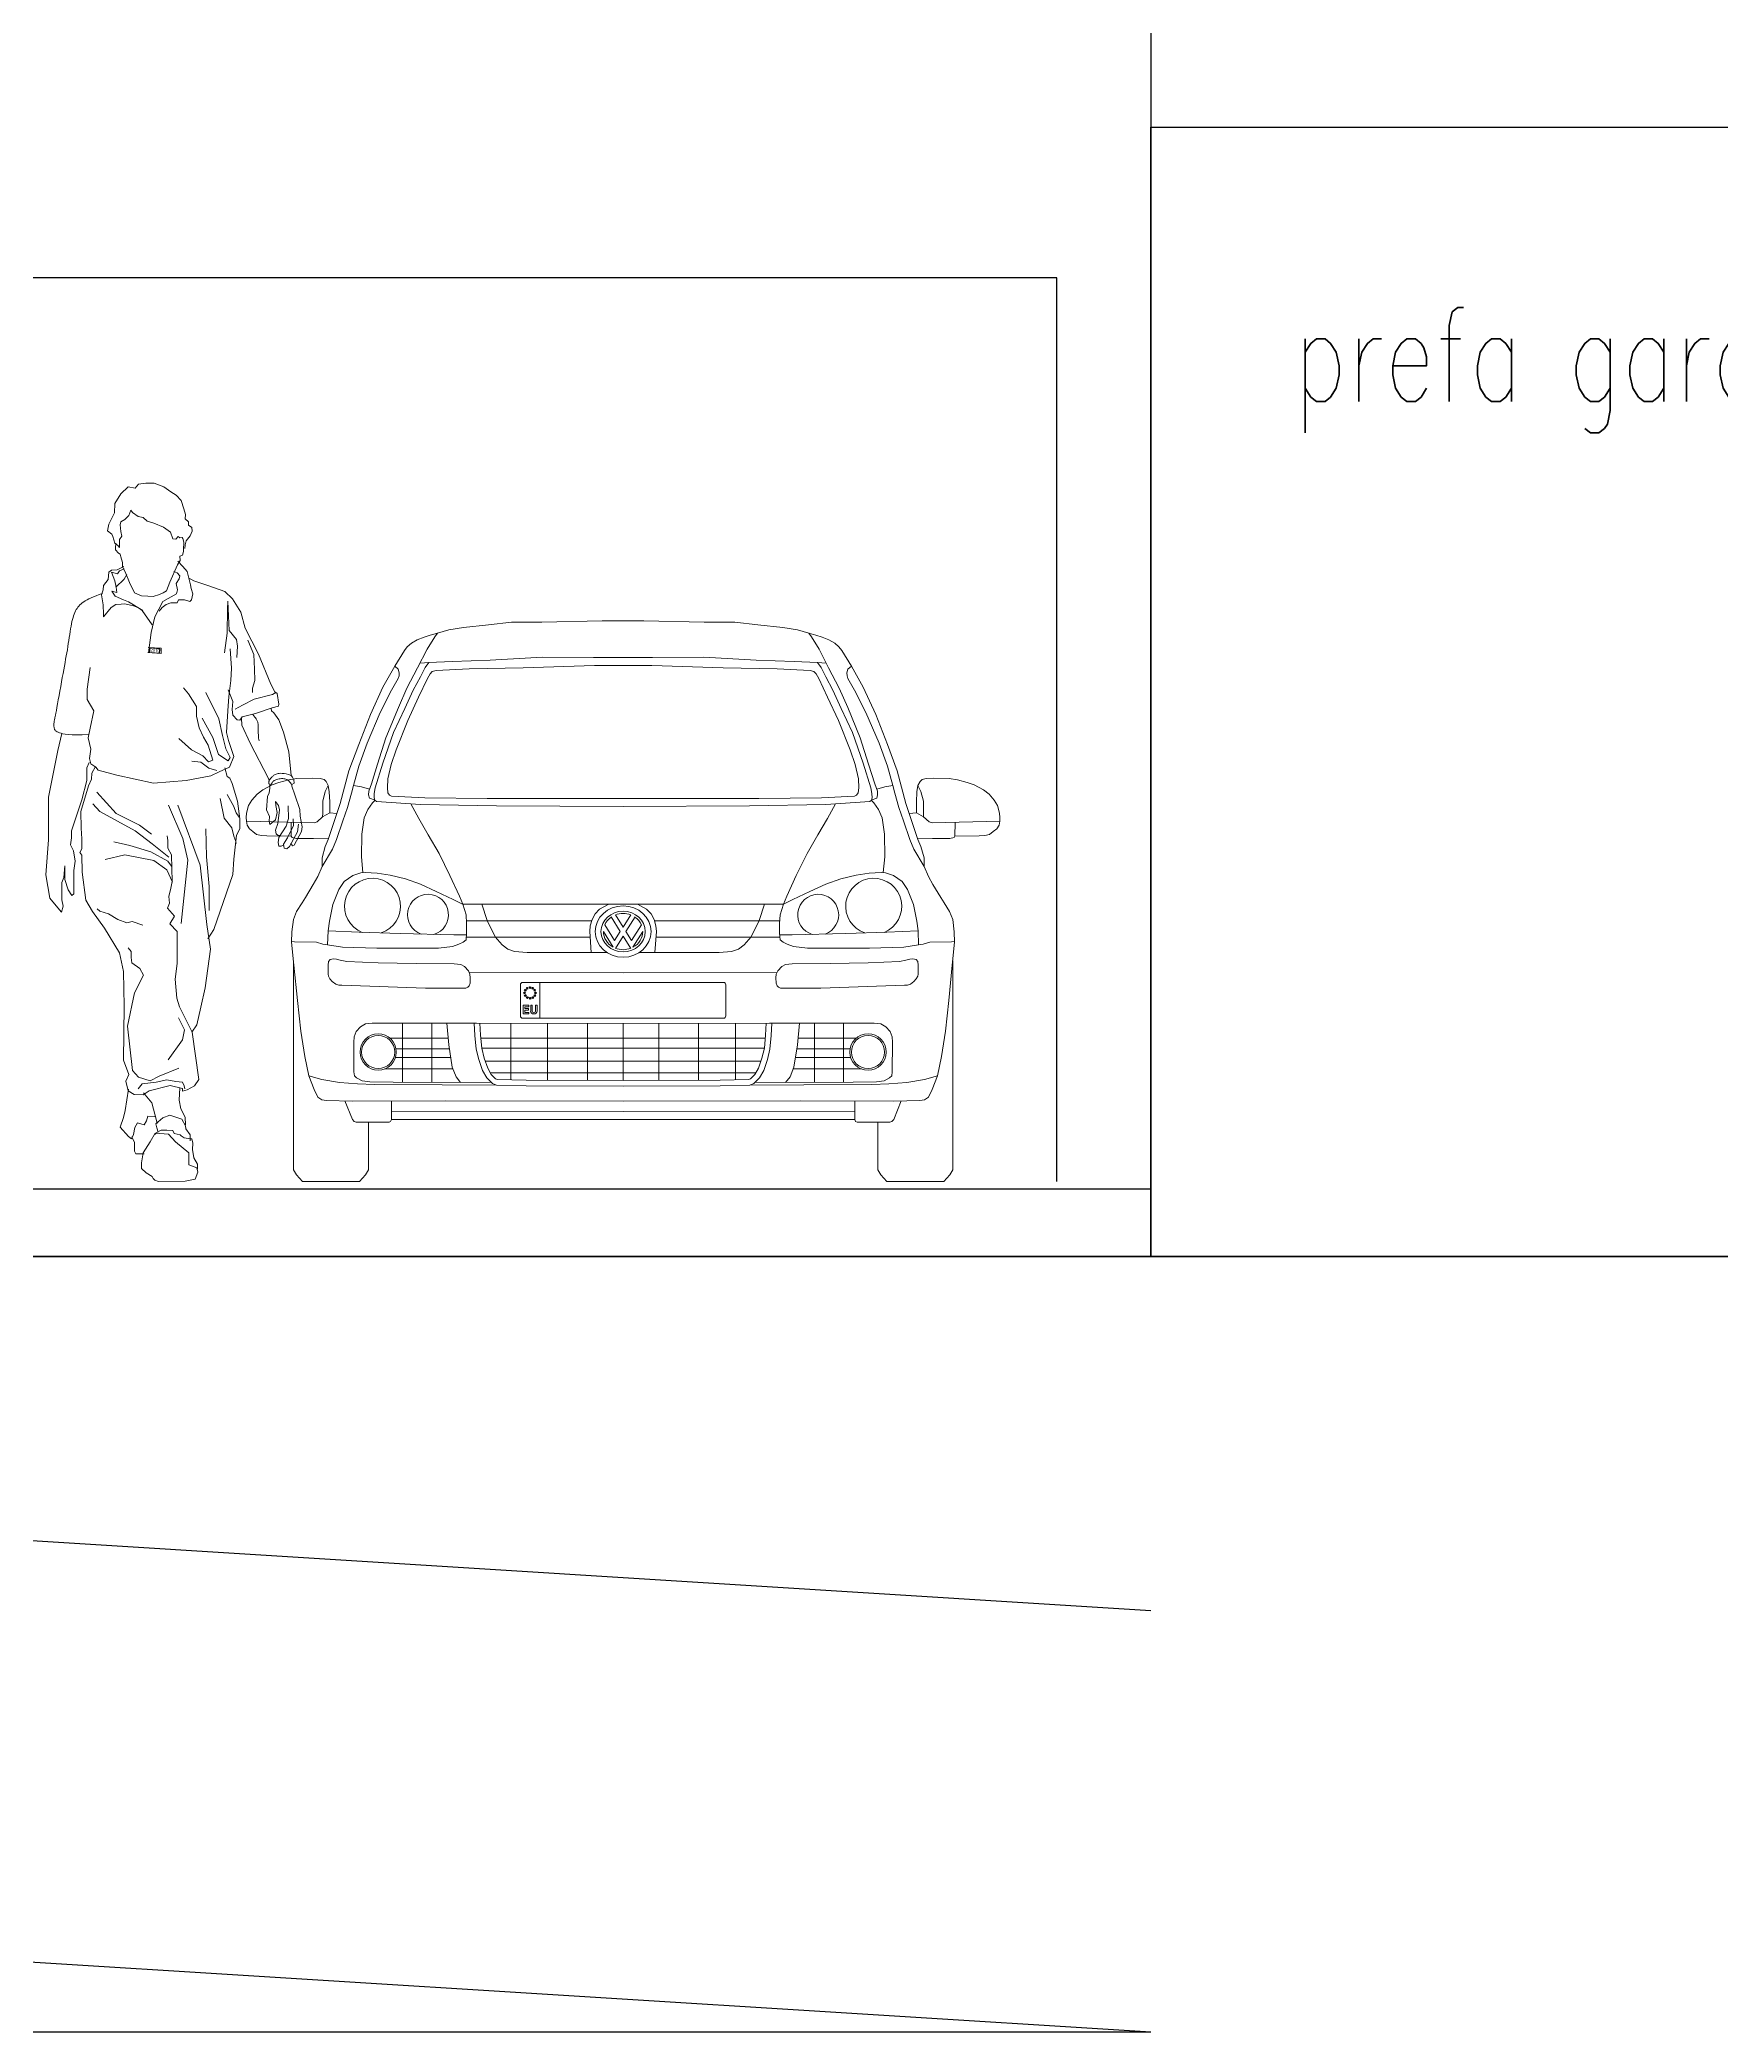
# Model space of a CAD drawing. Header units: millimetres. Extents: x 462666 to 1244237, y 2328025 to 3795663.
# Drawn here: x 890500 to 894965, y 2943224 to 2948516 of the extents above; entities that cross this region are included whole.
import ezdxf
from ezdxf.lldxf.tags import DXFTag

# ---------------------------------------------------------------- set-up
doc = ezdxf.new("R2010")
doc.units = ezdxf.units.MM
for name, color, linetype in [('MUR-POH', 64, 'Continuous'), ('MUR_POH', 64, 'Continuous'), ('PLO_LIN', 6, 'Continuous'), ('POP_TXT', 7, 'Continuous')]:
    doc.layers.add(name, color=color, linetype=linetype)
doc.layers.add('Srafy', color=8, linetype='Continuous', lineweight=5)
doc.styles.add('KOTY', font='ROMANS', dxfattribs={"width": 0.7})
doc.styles.add('Sylaen', font='sylfaen.ttf')
tags = doc.linetypes.add('DASHED', pattern=[0.75, 0.5, -0.25]).pattern_tags.tags
tags[6:7] = [DXFTag(74, 4), DXFTag(75, 0), DXFTag(340, '0'), DXFTag(46, 1.0), DXFTag(50, 0.0), DXFTag(44, 0.0), DXFTag(45, 0.0)]
tags[4:5] = [DXFTag(74, 4), DXFTag(75, 0), DXFTag(340, '0'), DXFTag(46, 1.0), DXFTag(50, 0.0), DXFTag(44, 0.0), DXFTag(45, 0.0)]

# ---------------------------------------------------------------- blocks, each defined once
blk = doc.blocks.new('Stamp2010')
at = {"color": 8}
blk.add_lwpolyline([(-16.5, 7.5), (16.5, 7.5), (16.5, -7.5), (-16.5, -7.5)], close=True, dxfattribs=at)
at = {"color": 8, "style": 'Sylaen'}
for s, height, p in [('2010', 10, (-14.4, -3.8)), ('http://zitree.blogspot.com', 1.8, (-13.7, -6.4))]:
    blk.add_text(s, height=height, dxfattribs=at).set_placement(p)
blk = doc.blocks.new('man_front')
at = {"layer": 'Srafy'}
for points in [[(892376.4, 2988176.3), (892375.5, 2988164.5), (892375.5, 2988158.6), (892383.7, 2988150.4), (892387.8, 2988147.2), (892390.1, 2988140.8), (892393.7, 2988125.7), (892394.2, 2988113.4), (892401.5, 2988100.2), (892412.4, 2988072.5), (892426.3, 2988044.8), (892444.8, 2988036.6), (892461.2, 2988035.5), (892475.1, 2988035), (892492.6, 2988040.2), (892502.4, 2988044.8), (892510.6, 2988050.4), (892519.8, 2988073.5), (892540.4, 2988119.2), (892547.1, 2988130.5), (892546.1, 2988141.8), (892553.3, 2988144.4), (892555.8, 2988154.6), (892555.8, 2988159.8), (892557.1, 2988179.3), (892554.7, 2988189.1), (892553, 2988191.4), (892546.1, 2988190.8), (892542, 2988194.3), (892535.6, 2988187.3), (892528.1, 2988188.5), (892521.3, 2988205.8), (892503.1, 2988219), (892477.4, 2988229.7), (892459.2, 2988234.7), (892449.3, 2988244.6), (892435.3, 2988247.9), (892420.4, 2988257.8), (892416.2, 2988264.4), (892411.3, 2988250.3), (892400.5, 2988239.6), (892389.8, 2988233), (892388.1, 2988225.6), (892389.8, 2988207.4), (892392.3, 2988195), (892386.5, 2988186), (892385.7, 2988174.4), (892385.7, 2988165.3), (892381.5, 2988170.3), (892374.1, 2988176.9), (892368.3, 2988194.2), (892365.8, 2988200.8), (892354.2, 2988209.1), (892357.5, 2988227.2), (892367.4, 2988246.3), (892372.6, 2988257.3), (892374.1, 2988282.4), (892389.6, 2988307.5), (892409.5, 2988325.9), (892427.3, 2988323), (892436.9, 2988333.3), (892456.1, 2988336.2), (892478.2, 2988336.2), (892504.1, 2988326.6), (892522.5, 2988313.4), (892536.5, 2988303.8), (892549.8, 2988289.8), (892557.2, 2988267.7), (892561.7, 2988252.9), (892560.9, 2988241.1), (892569, 2988233), (892569, 2988224.2), (892578.6, 2988218.3), (892579.4, 2988208.7), (892574.2, 2988196.2), (892563.1, 2988182.9), (892560.2, 2988171.8), (892559.4, 2988162.2)], [(892397.2, 2988115), (892380.3, 2988105.9), (892364.8, 2988105.2), (892357.8, 2988099.6), (892355.7, 2988080.6), (892343.7, 2988064.4), (892342.3, 2988052.4), (892338.1, 2988039.1), (892343, 2988013), (892343.7, 2987987.7), (892343.7, 2987980.7), (892364.1, 2988006), (892376.8, 2988013.7), (892390.9, 2988014.5), (892400.1, 2988015.9), (892423.3, 2988010.2), (892436.7, 2988004.6), (892446.6, 2987997.6), (892472.6, 2987959.6)], [(892447.8, 2987998.1), (892409.8, 2988020.6), (892396.4, 2988026.5), (892374.4, 2988035.5), (892365.9, 2988049.5), (892378.9, 2988046), (892377.4, 2988059.9), (892373.9, 2988076.9), (892364.9, 2988099.8), (892380.4, 2988094.8), (892386.4, 2988102.8), (892398.9, 2988108.8)], [(892376, 2988059.9), (892398.3, 2988080.8), (892405.4, 2988093.7)], [(892462.8, 2987885.1), (892469.9, 2987939.5), (892479.8, 2987980.6), (892501.2, 2988021.6), (892537.8, 2988042.1), (892540.5, 2988052.8), (892536.9, 2988069.8), (892545, 2988082.2), (892546.8, 2988090.3), (892539.6, 2988098.3), (892530.7, 2988101)], [(892541.1, 2988128.8), (892554.6, 2988114.7), (892565.9, 2988101.2), (892574.4, 2988065.9), (892576.6, 2988056), (892580.8, 2988042.5), (892577.3, 2988026.3), (892573, 2988022), (892558.9, 2988026.3), (892542.6, 2988026.3), (892539.7, 2988017.8), (892522.7, 2988017.8), (892510, 2988013.5), (892499.3, 2988005.8), (892491.5, 2987995.8)], [(892305.3, 2987669), (892287.4, 2987667.9), (892272.5, 2987667.4), (892260.2, 2987667.6), (892250.3, 2987668.2), (892242.2, 2987669.2), (892235.9, 2987670.4), (892230.8, 2987671.8), (892226.7, 2987673.2), (892223.3, 2987674.5), (892220.5, 2987675.8), (892218.2, 2987677.1), (892216.3, 2987678.4), (892214.9, 2987679.9), (892213.9, 2987681.5), (892213.1, 2987683.2), (892212.5, 2987685.3), (892212.2, 2987687.6), (892212, 2987690.1), (892211.9, 2987692.7), (892211.9, 2987695.4), (892212.1, 2987698), (892212.3, 2987700.6), (892212.6, 2987703), (892212.9, 2987705.1), (892213.2, 2987706.9), (892213.6, 2987708.7), (892214, 2987710.6), (892214.6, 2987713), (892215.3, 2987716), (892216.1, 2987720), (892217.2, 2987725.2), (892218.5, 2987731.8), (892220, 2987740.1), (892221.7, 2987749.7), (892223.6, 2987760.4), (892225.6, 2987771.9), (892227.7, 2987783.8), (892229.9, 2987796), (892232, 2987808), (892234.1, 2987819.5), (892236.1, 2987830.4), (892238, 2987840.6), (892239.8, 2987850.3), (892241.5, 2987859.5), (892243.1, 2987868.4), (892244.7, 2987877), (892246.2, 2987885.4), (892247.6, 2987893.7), (892248.9, 2987902), (892250.2, 2987910.3), (892251.4, 2987918.4), (892252.6, 2987926.5), (892253.8, 2987934.3), (892255, 2987941.8), (892256.2, 2987949), (892257.4, 2987955.9), (892258.6, 2987962.3), (892259.9, 2987968.3), (892261.3, 2987973.9), (892262.7, 2987979.1), (892264.2, 2987983.9), (892265.8, 2987988.5), (892267.5, 2987992.6), (892269.3, 2987996.5), (892271.2, 2988000.1), (892273.3, 2988003.5), (892275.6, 2988006.7), (892278.2, 2988009.6), (892280.9, 2988012.5), (892284, 2988015.2), (892287.4, 2988017.9), (892291.1, 2988020.6), (892295.2, 2988023.2), (892299.8, 2988025.9), (892304.9, 2988028.7), (892310.6, 2988031.4), (892316.9, 2988034.3), (892324, 2988037.1), (892331.9, 2988040.1), (892340.6, 2988043.1)], [(892675, 2987786.9), (892687.2, 2987755.9), (892685.6, 2987734.7), (892687.2, 2987720), (892698.7, 2987707.8), (892706, 2987706.2), (892711.7, 2987715.2), (892747.6, 2987724.3), (892791.3, 2987739.2), (892808.7, 2987743.3), (892809.2, 2987749.4), (892805.1, 2987777.1), (892799, 2987782.2), (892788.2, 2987801.7), (892755.2, 2987881.6), (892720, 2987951.1), (892708.7, 2987993.3), (892686.4, 2988028.6), (892665.5, 2988048.2), (892623.5, 2988063.2), (892583.6, 2988076.3), (892569.2, 2988084.2)], [(892664.7, 2987885.3), (892672.3, 2987937.9), (892673.2, 2988001.7), (892674.1, 2988022.4), (892677, 2987944.4), (892696.7, 2987920.9), (892699.5, 2987903.1), (892697.7, 2987873.1)], [(892308.3, 2987846.5), (892300.1, 2987789), (892300.1, 2987761.1), (892318.2, 2987731.5), (892308.3, 2987685.5), (892303.3, 2987659.2), (892309.9, 2987629.7), (892306.6, 2987605), (892309.9, 2987590.3), (892323.1, 2987582), (892329.7, 2987573.8), (892379, 2987560.7), (892476.1, 2987539.3), (892563.3, 2987545.9), (892629.1, 2987559), (892650.5, 2987568.9), (892678.5, 2987582), (892690, 2987610), (892675.2, 2987652.7), (892670.3, 2987674), (892673.6, 2987731.5), (892676.9, 2987769.3), (892681.8, 2987812), (892683.5, 2987844.9), (892680.2, 2987895.8)], [(892461.3, 2987886.4), (892496.8, 2987883.9), (892496.8, 2987897.4), (892461.9, 2987899.2)], [(892727.1, 2987919.4), (892742.7, 2987880.9), (892744.9, 2987841.7), (892745.7, 2987812), (892739.7, 2987791.3), (892739, 2987780.2)], [(892544, 2987657.6), (892577.6, 2987627.4), (892607.8, 2987611.5), (892622.9, 2987595.5), (892633.8, 2987600.6), (892621.2, 2987640), (892609.5, 2987661), (892597.7, 2987686.1), (892590.2, 2987717.1), (892590.2, 2987743.1), (892569.2, 2987776.7), (892555.7, 2987792.6)], [(892615.4, 2987780), (892649.8, 2987710.4), (892659.9, 2987666), (892668.3, 2987630.8), (892680, 2987607.3), (892675, 2987598.9), (892649, 2987615.7), (892633.8, 2987660.1), (892606.1, 2987712.1)], [(892801.4, 2987780.3), (892792.9, 2987774.4), (892743.5, 2987761.9), (892713.2, 2987746.8), (892693.4, 2987735.6)], [(892739.4, 2987722.2), (892740.1, 2987721.4), (892743, 2987717.8), (892745.4, 2987714.8), (892747.4, 2987712.3), (892749, 2987710.2), (892750.2, 2987708.3), (892751.2, 2987706.5), (892752, 2987704.8), (892752.7, 2987702.9), (892753.2, 2987700.9), (892753.7, 2987698.8), (892754, 2987696.4), (892754.3, 2987693.8), (892754.5, 2987690.9), (892754.6, 2987687.7), (892754.7, 2987684.2), (892754.7, 2987680.3), (892754.8, 2987676.2), (892754.8, 2987671.9), (892755, 2987667.6), (892755.2, 2987663.3), (892755.6, 2987659.1), (892756.2, 2987655.2), (892756.9, 2987651.7)], [(892841.1, 2987380.2), (892845.5, 2987372.8), (892850.3, 2987374.1), (892869.2, 2987410.9), (892871.4, 2987423.2), (892865.7, 2987451.7), (892865.2, 2987469.2), (892851.5, 2987508.6), (892843.7, 2987531.4), (892843.5, 2987535.8), (892849.8, 2987539.3), (892849.1, 2987547.7), (892845.9, 2987554.7), (892842.4, 2987559.6), (892835.6, 2987622.6), (892821.3, 2987674.4), (892809.5, 2987707.5), (892796, 2987726.1), (892789.8, 2987731.1), (892789.2, 2987737.3), (892789.1, 2987738.4)], [(892233.3, 2987671.1), (892222.2, 2987625.7), (892197.8, 2987501.6), (892197.8, 2987388.9), (892190.7, 2987295.6), (892201, 2987233.8), (892213.6, 2987219), (892231.9, 2987196.1), (892236.5, 2987212.1), (892233, 2987229.3), (892233, 2987260.1), (892233, 2987275), (892238.7, 2987288.7), (892241, 2987319.6), (892241, 2987283), (892250.2, 2987255.6), (892259.4, 2987240.7), (892265.1, 2987245.3), (892265.1, 2987253.3), (892265.1, 2987281.8), (892265.1, 2987307), (892268.5, 2987332.2), (892263.9, 2987359.6), (892255.9, 2987375.6), (892258.2, 2987393.9), (892258.2, 2987412.2), (892286.3, 2987495), (892299.4, 2987546.5), (892299.4, 2987580.2), (892305.5, 2987594.5)], [(892709.8, 2987712.1), (892710.7, 2987693.1), (892732.9, 2987645.5), (892781.7, 2987551.3), (892783.2, 2987545)], [(892322.3, 2987583.6), (892312.3, 2987566.1), (892311.4, 2987550.2), (892303.9, 2987531.8), (892283.8, 2987464), (892284.6, 2987419.7), (892286.3, 2987391.2), (892286.3, 2987364.5), (892280.4, 2987355.3), (892286.3, 2987347.7), (892286.6, 2987302.6), (892297.1, 2987228.6), (892314.3, 2987198.7), (892346.3, 2987154.1), (892386.2, 2987088.7), (892397, 2987038.6), (892398.4, 2986946.6), (892397, 2986803.2), (892410.6, 2986765.3), (892402.5, 2986747.7), (892409.2, 2986722), (892425.5, 2986712.6), (892449.4, 2986711.1), (892465.2, 2986722), (892520.8, 2986736.5), (892553.5, 2986728), (892553.5, 2986720.8), (892565.6, 2986724.4), (892585, 2986735.3), (892597.1, 2986752.2), (892578.9, 2986877.9), (892545.9, 2986944.9), (892538.2, 2986967.9), (892533.6, 2987018.4), (892539.7, 2987059.8), (892539.3, 2987145.2), (892520.1, 2987165.7), (892532.5, 2987186.2), (892513.3, 2987206.8), (892518.8, 2987220.4), (892517.4, 2987238.2), (892522.9, 2987260.1), (892525.6, 2987277.9), (892524.1, 2987348.7), (892514.5, 2987366.6), (892514.5, 2987387.3), (892513.1, 2987399.6)], [(892644.8, 2987572.9), (892623.8, 2987578.8), (892601.9, 2987594.7), (892578.4, 2987597.2)], [(892620.9, 2987125.8), (892636.6, 2987150.8), (892686.9, 2987296.6), (892690, 2987337.4), (892696.8, 2987400.8), (892705.5, 2987418.2), (892705.5, 2987444.3), (892699.3, 2987491.5), (892685, 2987538.1), (892679.5, 2987552.2), (892672.5, 2987556.9), (892666.2, 2987579.6)], [(892842.4, 2987559.6), (892835.1, 2987561.9), (892828.7, 2987563.6), (892823.2, 2987564.6), (892818.3, 2987565.2), (892814.2, 2987565.3), (892810.6, 2987565.1), (892807.5, 2987564.6), (892804.7, 2987563.9), (892802.2, 2987563.1), (892800.1, 2987562.1), (892798.1, 2987561.1), (892796.3, 2987560), (892794.8, 2987558.9), (892793.3, 2987557.7), (892792, 2987556.6), (892790.8, 2987555.4), (892789.7, 2987554.2), (892788.6, 2987553.1), (892787.6, 2987552), (892786.7, 2987550.9), (892785.9, 2987549.8), (892785.1, 2987548.8), (892784.5, 2987547.7), (892784, 2987546.8), (892783.5, 2987545.8), (892783.2, 2987544.9), (892782.9, 2987543.9), (892782.7, 2987543), (892782.6, 2987542.1), (892782.6, 2987541.2), (892782.7, 2987540.2), (892782.9, 2987539.2), (892783.1, 2987538.1), (892783.4, 2987537.1), (892783.8, 2987536.1), (892784.1, 2987535.1), (892784.5, 2987534.3), (892785, 2987533.6), (892785.4, 2987533.1), (892785.7, 2987532.7), (892786.1, 2987532.7), (892786.5, 2987532.8), (892786.8, 2987533.2), (892787.2, 2987533.8), (892787.7, 2987534.5), (892788.2, 2987535.4), (892788.8, 2987536.5), (892789.5, 2987537.7), (892790.3, 2987539), (892791.3, 2987540.3), (892792.5, 2987541.7), (892793.8, 2987543.2), (892795.4, 2987544.6), (892797.2, 2987545.9), (892799.3, 2987547.2), (892801.6, 2987548.3), (892804.2, 2987549.2), (892807, 2987550), (892810, 2987550.6), (892813.1, 2987551), (892816.3, 2987551.2), (892819.5, 2987551.2), (892822.6, 2987550.9), (892825.5, 2987550.4), (892828.3, 2987549.6), (892830.9, 2987548.5), (892833.3, 2987547), (892835.7, 2987545.2), (892837.8, 2987543), (892839.9, 2987540.4), (892842, 2987537.3), (892843.9, 2987533.7)], [(892325.5, 2987515.2), (892377.2, 2987458.7), (892438.8, 2987428), (892470.8, 2987403.4)], [(892671.7, 2987509.3), (892690.2, 2987477.5), (892692, 2987472.2), (892695.6, 2987460.7), (892704.4, 2987449.3)], [(892785.1, 2987533.5), (892785.1, 2987525.8), (892783.9, 2987513.6), (892779.3, 2987503.6), (892776.8, 2987468.7), (892784.2, 2987450.6), (892783.2, 2987437.8), (892785.7, 2987429), (892800.9, 2987441.7), (892804.9, 2987460.9), (892801.4, 2987479.5), (892800.4, 2987490.3), (892808.8, 2987479.5), (892810.8, 2987468.3), (892806.3, 2987432.4), (892800.9, 2987414.3), (892801.9, 2987404.4), (892807.8, 2987400), (892812.2, 2987400)], [(892517.5, 2987342.3), (892472.7, 2987378.3), (892427.9, 2987412.2), (892334.1, 2987463.6), (892315.7, 2987484.5)], [(892516.4, 2987480.4), (892554.1, 2987391.9), (892567.4, 2987334.4), (892549.6, 2987166.2)], [(892540.8, 2987480.4), (892600.6, 2987321.1), (892618.4, 2987164), (892628.2, 2987098.4), (892613.9, 2986995.2), (892602.1, 2986944.1), (892591.7, 2986897.1), (892578.6, 2986877.9)], [(892653.1, 2987498.7), (892663.7, 2987446.6), (892684.9, 2987420.1), (892690.2, 2987398), (892694.7, 2987383.9), (892696.4, 2987378.6)], [(892834.4, 2987478.6), (892834.8, 2987445.7), (892828.9, 2987425.1), (892809.3, 2987395.1), (892807.8, 2987381.9), (892809.3, 2987372), (892815.7, 2987372), (892821.1, 2987374.5), (892822.1, 2987376.5)], [(892615.1, 2987418.1), (892617.4, 2987343.1), (892624.1, 2987264.7), (892624.1, 2987200.8)], [(892847.6, 2987444.2), (892848.1, 2987427), (892831.9, 2987393.6), (892822.1, 2987377.4), (892823.9, 2987366.6), (892831, 2987364.9), (892837.5, 2987370.6), (892858.6, 2987410), (892861.3, 2987430.6)], [(892524.1, 2987318.4), (892514.5, 2987332.2), (892469, 2987357), (892413.8, 2987373.5), (892371.1, 2987383.1)], [(892526.9, 2987275.8), (892511.7, 2987308.8), (892477.2, 2987333.6), (892400, 2987348.7), (892347.7, 2987336.3)], [(892447.9, 2987162.3), (892419.9, 2987171.3), (892405.5, 2987168.6), (892382, 2987176.7), (892356.7, 2987192.1), (892334.1, 2987199.3), (892326.9, 2987205.6)], [(892543.7, 2986782.1), (892491.9, 2986761.1), (892467.7, 2986748.2), (892437, 2986757.9), (892420.8, 2986775.6), (892407.8, 2986893.5), (892425.6, 2986982.3), (892449.9, 2987029.2), (892440.2, 2987046.9), (892419.2, 2987061.5), (892417.5, 2987076), (892417.5, 2987092.1), (892409.5, 2987101.8)], [(892543, 2986915.8), (892558.4, 2986884.4), (892553.5, 2986857), (892515.1, 2986804.3)], [(892410.1, 2986726.6), (892401.3, 2986670.1), (892396.4, 2986650.7), (892387.7, 2986625.4), (892410.1, 2986601), (892417.9, 2986594.2), (892423.7, 2986605.9), (892426.7, 2986624.4), (892433.5, 2986637.1), (892452, 2986631.2), (892457.8, 2986641.9), (892461.7, 2986654.6), (892480.3, 2986653.6)], [(892435.3, 2986727.2), (892446.7, 2986740.1), (892483.9, 2986745), (892511.4, 2986751.4), (892535.6, 2986746.6), (892553.4, 2986745), (892558.3, 2986735.3), (892559.9, 2986727.2)], [(892449.7, 2986716.8), (892472.2, 2986690), (892484.4, 2986643.3), (892486.1, 2986635.6)], [(892561.4, 2986631.2), (892560.5, 2986652), (892549.3, 2986674.4), (892544.9, 2986696.9), (892546.7, 2986729.8)], [(892593.4, 2986513.7), (892593.4, 2986527.5), (892583.9, 2986544), (892580.4, 2986566.4), (892581.3, 2986582.8), (892577.8, 2986594.1), (892574.4, 2986594.1), (892557.9, 2986596.7), (892550.1, 2986602.7), (892547.5, 2986605.3), (892531.1, 2986608.8), (892527.6, 2986616.5), (892512.1, 2986617.4), (892496.5, 2986617.4), (892483.5, 2986610.5), (892482.6, 2986607.9), (892481.8, 2986606.2)], [(892488.7, 2986612.2), (892485.2, 2986623.5), (892482.6, 2986634.7), (892500.8, 2986650.3), (892519.8, 2986657.2), (892551.9, 2986646.8), (892561.4, 2986628.6), (892562.3, 2986620.9), (892573.5, 2986605.3), (892573.5, 2986594.1), (892573.5, 2986588.9)], [(892418.9, 2986600.1), (892425.7, 2986584.5), (892425.7, 2986569.9), (892425.7, 2986562.1), (892429.6, 2986554.3), (892452, 2986554.3)]]:
    blk.add_lwpolyline(points, dxfattribs=at)
blk.add_lwpolyline([(892490, 2986481), (892560.7, 2986481.7), (892586.9, 2986487.1), (892594.6, 2986506.3), (892591.5, 2986517.8), (892570, 2986525.5), (892570, 2986540.8), (892570.7, 2986556.9), (892534.6, 2986586.9), (892516.2, 2986606.8), (892480.8, 2986609.1), (892467.7, 2986586.9), (892449.3, 2986556.9), (892444.7, 2986530.9), (892444.7, 2986515.5), (892457, 2986504), (892473.1, 2986494.8), (892475.4, 2986489.4), (892480, 2986484.8)], close=True, dxfattribs=at)
at = {"layer": 'Srafy', "xscale": 0.8000000000000205, "yscale": 0.8000000000000205, "zscale": 0.8000000000000205, "rotation": 354.9999999999995}
blk.add_blockref('Stamp2010', (892479.9, 2987891.4), dxfattribs=at)
blk = doc.blocks.new('VW Golf 5 f')
for p, q in [((776, 737.1), (349.8, 737.1)), ((693.9, 695.5), (688.8, 679.5)), ((701.6, 711.1), (693.9, 695.5)), ((713.7, 723.3), (701.6, 711.1)), ((737.8, 737.1), (713.7, 723.3)), ((744.2, 702.6), (768.5, 663.9)), ((755.5, 708.6), (776, 675.9)), ((776, 737.1), (1202.3, 737.1)), ((796.5, 708.6), (776, 675.9)), ((807.8, 702.6), (783.6, 663.9)), ((814.3, 737.1), (838.3, 723.3)), ((838.3, 723.3), (850.5, 711.1)), ((850.5, 711.1), (858.1, 695.5)), ((858.1, 695.5), (863.2, 679.5)), ((688.8, 679.5), (687.6, 664.1)), ((687.6, 664.1), (691.5, 608.4)), ((749.9, 622.3), (723.7, 663.9)), ((753.6, 640.3), (727.5, 681.9)), ((768.5, 663.9), (753.6, 640.3)), ((776, 651.9), (755.5, 619.3)), ((776, 651.9), (796.5, 619.3)), ((783.6, 663.9), (798.4, 640.3)), ((798.4, 640.3), (824.5, 681.9)), ((802.2, 622.3), (828.3, 663.9)), ((864.5, 664.1), (860.6, 608.4)), ((863.2, 679.5), (864.5, 664.1)), ((503.3, 522.7), (503.3, 439.8)), ((776, 528.7), (509.3, 528.7)), ((554.8, 528.7), (554.8, 433.8)), ((776, 528.7), (1042.7, 528.7)), ((776, 528.7), (1042.7, 528.7)), ((1048.7, 522.7), (1048.7, 439.8)), ((1048.7, 522.7), (1048.7, 439.8)), ((509.3, 433.8), (776, 433.8)), ((1042.7, 433.8), (776, 433.8)), ((1042.7, 433.8), (776, 433.8)), ((157, 380.3), (310.8, 380.3)), ((190.2, 420.5), (190.2, 264)), ((268, 420.5), (268, 263.7)), ((398.3, 380.4), (776, 380.4)), ((477.4, 420.3), (477.4, 270.1)), ((575.5, 420.1), (575.5, 269)), ((681.2, 419.8), (681.2, 268.4)), ((776, 419.5), (776, 267.9)), ((1153.8, 380.4), (776, 380.4)), ((870.8, 419.8), (870.8, 268.4)), ((976.6, 420.1), (976.6, 269)), ((1074.7, 420.3), (1074.7, 270.1)), ((1395, 380.3), (1241.2, 380.3)), ((1284, 420.5), (1284, 263.7)), ((1361.8, 420.5), (1361.8, 264)), ((171.3, 329), (318.4, 329)), ((173, 352.2), (314.6, 352.2)), ((400.8, 353.9), (776, 353.9)), ((410, 319.6), (776, 319.6)), ((1151.3, 353.9), (776, 353.9)), ((1142, 319.6), (776, 319.6)), ((1380.7, 329), (1233.6, 329)), ((1379.1, 352.2), (1237.4, 352.2)), ((142.9, 299), (324.5, 299)), ((423.3, 288.9), (776, 288.9)), ((1128.8, 288.9), (776, 288.9)), ((1409.1, 299), (1227.6, 299))]:
    blk.add_line(p, q)
for points in [[(776, 213.5), (303.6, 214.3), (56.7, 213.6), (-11.7, 215.6), (-24.4, 217.3), (-35.2, 224), (-44.8, 244.4), (-58.8, 280.4), (-69.4, 331.6), (-80.3, 399.2), (-89.1, 481.1), (-98.3, 574.3), (-104.4, 635.6), (-103.7, 662.9), (-99.6, 695.8), (-91.1, 717.6), (-76.5, 740.4), (-67.8, 754.1), (-46.9, 789.3), (-35.1, 810.2), (-23.7, 836.7), (-23.7, 859.3), (-15, 890.2), (-7, 908.2), (24.9, 1004.4), (47.9, 1090.7), (73.9, 1160.7), (104.8, 1240.5), (138.1, 1313.5), (169.7, 1368.7), (195.1, 1410.2), (202.8, 1420.5), (213.7, 1429.7), (229.4, 1439.1), (247.5, 1446.2), (263.9, 1451.2), (282.7, 1456.5), (313.2, 1465.4), (351.9, 1471.9), (418.4, 1479), (479.3, 1485.3), (560.4, 1485.5), (720.7, 1489.2), (776, 1489.2)], [(776, 213.5), (1248.5, 214.3), (1495.3, 213.6), (1563.7, 215.6), (1576.4, 217.3), (1587.3, 224), (1596.8, 244.4), (1610.8, 280.4), (1621.4, 331.6), (1632.3, 399.2), (1641.2, 481.1), (1650.3, 574.3), (1656.5, 635.6), (1655.7, 662.9), (1651.6, 695.8), (1643.1, 717.6), (1628.5, 740.4), (1619.8, 754.1), (1598.9, 789.3), (1587.1, 810.2), (1575.7, 836.7), (1575.7, 859.3), (1567, 890.2), (1559, 908.2), (1527.1, 1004.4), (1504.1, 1090.7), (1478.1, 1160.7), (1447.2, 1240.5), (1413.9, 1313.5), (1382.4, 1368.7), (1356.9, 1410.2), (1349.2, 1420.5), (1338.3, 1429.7), (1322.6, 1439.1), (1304.6, 1446.2), (1288.1, 1451.2), (1269.4, 1456.5), (1238.8, 1465.4), (1200.1, 1471.9), (1133.6, 1479), (1072.7, 1485.3), (991.6, 1485.5), (831.3, 1489.2), (776, 1489.2)], [(117.1, 1012.8), (102, 1018.4), (100.2, 1027.4), (100.4, 1037.1), (107.3, 1056.4), (124, 1108.2), (146.1, 1178.5), (179.2, 1259.4), (201.9, 1310.3), (230.3, 1364.7), (255.5, 1413.9), (275.7, 1446.5), (282.7, 1456.5)], [(1434.9, 1012.8), (1450, 1018.4), (1451.8, 1027.4), (1451.7, 1037.1), (1444.7, 1056.4), (1428, 1108.2), (1405.9, 1178.5), (1372.9, 1259.4), (1350.1, 1310.3), (1321.7, 1364.7), (1296.6, 1413.9), (1276.3, 1446.5), (1269.4, 1456.5)], [(776, 996.4), (440.1, 997.6), (237.7, 1001.3), (120.6, 1009.5), (116.5, 1013.3), (114.4, 1019.1), (115.1, 1030.6), (117.9, 1045.3), (138.2, 1111.6), (166.5, 1192.8), (196.4, 1256.8), (218.6, 1305.2), (237.9, 1340.9), (250.3, 1364.9), (259.7, 1378.4)], [(236.6, 1377.1), (259.7, 1378.4), (321.8, 1381), (422.7, 1385.2), (561.6, 1392.5), (697.8, 1392), (776, 1392)], [(1315.4, 1377.1), (1292.3, 1378.4), (1230.2, 1381), (1129.3, 1385.2), (990.4, 1392.5), (854.3, 1392), (776, 1392)], [(776, 996.4), (1111.9, 997.6), (1314.3, 1001.3), (1431.4, 1009.5), (1435.5, 1013.3), (1437.6, 1019.1), (1436.9, 1030.6), (1434.1, 1045.3), (1413.8, 1111.6), (1385.5, 1192.8), (1355.6, 1256.8), (1333.4, 1305.2), (1314.1, 1340.9), (1301.7, 1364.9), (1292.3, 1378.4)], [(-23.7, 836.7), (4.1, 882.9), (14.4, 908), (31.4, 957.8), (43.8, 993.1), (54.3, 1031.7), (59.8, 1051.9), (73.9, 1103.4), (96.2, 1164.6), (131, 1245.4), (161.2, 1305.4), (178.7, 1335.8), (181.3, 1342.8), (181.6, 1351.5), (178.7, 1361.1), (169.7, 1368.7)], [(776, 1017.5), (415.1, 1017.6), (249.1, 1019.4), (161.3, 1023.6), (155.9, 1026.4), (151.3, 1032.5), (149.8, 1045.5), (150.7, 1069.5), (159.8, 1107.8), (173, 1146.6), (204.2, 1224.1), (232.7, 1286.6), (256.1, 1336.4), (263.2, 1348.4), (269.2, 1354.4), (279.3, 1357.3), (366.9, 1361.6), (510.2, 1364.4), (699.8, 1370.3), (776, 1370.3)], [(776, 1017.5), (1136.9, 1017.6), (1302.9, 1019.4), (1390.7, 1023.6), (1396.1, 1026.4), (1400.7, 1032.5), (1402.2, 1045.5), (1401.3, 1069.5), (1392.2, 1107.8), (1379, 1146.6), (1347.8, 1224.1), (1319.3, 1286.6), (1296, 1336.4), (1288.8, 1348.4), (1282.9, 1354.4), (1272.7, 1357.3), (1185.2, 1361.6), (1041.8, 1364.4), (852.3, 1370.3), (776, 1370.3)], [(1575.7, 836.7), (1547.9, 882.9), (1537.6, 908), (1520.7, 957.8), (1508.2, 993.1), (1497.8, 1031.7), (1492.2, 1051.9), (1478.1, 1103.4), (1455.8, 1164.6), (1421, 1245.4), (1390.8, 1305.4), (1373.3, 1335.8), (1370.7, 1342.8), (1370.4, 1351.5), (1373.3, 1361.1), (1382.4, 1368.7)], [(-2.9, 979.4), (-2.9, 1008.7), (-4.4, 1034.7), (-7.2, 1051.6), (-12.6, 1062.2), (-18.1, 1067.9), (-29, 1070.9), (-48.4, 1071.1), (-90.2, 1070.8), (-111.8, 1067), (-138.1, 1059.6), (-156.4, 1053.8), (-181.2, 1040.7), (-196.1, 1029.1), (-209.8, 1013.2), (-218.6, 998.8), (-223.9, 978.6), (-224.9, 967.1), (-224.2, 956.7)], [(1555, 979.4), (1555, 1008.7), (1556.4, 1034.7), (1559.2, 1051.6), (1564.6, 1062.2), (1570.1, 1067.9), (1581.1, 1070.9), (1600.4, 1071.1), (1642.2, 1070.8), (1663.8, 1067), (1690.1, 1059.6), (1708.5, 1053.8), (1733.3, 1040.7), (1748.1, 1029.1), (1761.9, 1013.2), (1770.7, 998.8), (1775.9, 978.6), (1776.9, 967.1), (1776.2, 956.7)], [(-7.2, 1051.6), (-15, 1035.8), (-21.8, 1010.5), (-21.6, 978.7), (-22.3, 968.3)], [(102.3, 1042.4), (81, 1048.3), (59.8, 1051.9)], [(85, 820.8), (81.1, 862.7), (82.1, 922.4), (87.9, 965.7), (97.8, 988.2), (110.3, 1005.5), (117.1, 1012.8)], [(1467, 820.8), (1470.9, 862.7), (1470, 922.4), (1464.2, 965.7), (1454.2, 988.2), (1441.7, 1005.5), (1434.9, 1012.8)], [(1449.7, 1042.4), (1471.1, 1048.3), (1492.2, 1051.9)], [(1559.2, 1051.6), (1567, 1035.8), (1573.8, 1010.5), (1573.6, 978.7), (1574.3, 968.3)], [(16, 977.6), (-2.9, 979.4), (-22.3, 968.3), (-36.7, 955.2), (-44.6, 952.3), (-224.2, 956.7), (-222.8, 946.5), (-216.3, 936.7), (-207.2, 929.4), (-197.3, 922.1), (-184.8, 918.8), (-170, 918.1), (-105.3, 917.5), (-103.3, 913.8), (-91.5, 911.4), (-46.1, 910.8), (-6.2, 910.6)], [(-105.3, 917.5), (-105.6, 953.8)], [(211.8, 1003.1), (233.4, 964), (258.5, 920.5), (287.3, 871.2), (315.9, 812.4), (341.3, 757.7), (350, 736.4), (358.8, 708.4), (360.4, 685.4), (360.4, 659.7), (359, 641.5), (351.2, 635.4), (339.8, 630.2), (323.3, 624.2), (285.9, 620), (224.1, 619.7), (121.5, 619.5), (30.3, 622.4), (-8.8, 628.4)], [(1340.3, 1003.1), (1318.7, 964), (1293.6, 920.5), (1264.7, 871.2), (1236.1, 812.4), (1210.7, 757.7), (1202, 736.4), (1193.3, 708.4), (1191.7, 685.4), (1191.7, 659.7), (1193, 641.5), (1200.8, 635.4), (1212.2, 630.2), (1228.8, 624.2), (1266.1, 620), (1327.9, 619.7), (1430.5, 619.5), (1521.7, 622.4), (1560.9, 628.4)], [(1536, 977.6), (1555, 979.4), (1574.3, 968.3), (1588.8, 955.2), (1596.7, 952.3), (1776.2, 956.7), (1774.8, 946.5), (1768.4, 936.7), (1759.2, 929.4), (1749.3, 922.1), (1736.8, 918.8), (1722.1, 918.1), (1657.3, 917.5), (1655.3, 913.8), (1643.5, 911.4), (1598.1, 910.8), (1558.2, 910.6)], [(1657.3, 917.5), (1657.7, 953.8)], [(-8.8, 628.4), (-7.7, 665.6), (-3.9, 691.8), (4.7, 735.9), (21, 775.9), (34.9, 796.8), (58, 813), (79, 820.3), (90.9, 821.2), (122.4, 818.8), (157.3, 813.8), (197.7, 803.8), (237.9, 789.7), (279.9, 769.9), (325, 748.7), (349.8, 737.1)], [(1560.9, 628.4), (1559.7, 665.6), (1555.9, 691.8), (1547.3, 735.9), (1531, 775.9), (1517.1, 796.8), (1494, 813), (1473, 820.3), (1461.1, 821.2), (1429.6, 818.8), (1394.7, 813.8), (1354.3, 803.8), (1314.1, 789.7), (1272.1, 769.9), (1227, 748.7), (1202.3, 737.1)], [(692.8, 692), (420.4, 692), (359.9, 692.6)], [(400.7, 737.1), (415, 693.5), (436.1, 649.8), (454.8, 628.4), (469.8, 616.7), (487.9, 611), (521, 608.2), (733.4, 608.5)], [(1151.4, 737.1), (1137, 693.5), (1115.9, 649.8), (1097.2, 628.4), (1082.2, 616.7), (1064.1, 611), (1031, 608.2), (818.6, 608.5)], [(859.2, 692), (1131.6, 692), (1192.2, 692.6)], [(-8.8, 628.4), (-21.4, 630.8), (-38.4, 636), (-96.5, 636.9), (-104.4, 637.1)], [(-7.7, 665.6), (75.4, 662), (184.1, 658.8), (326.8, 655.1), (360, 655.1)], [(688.6, 648.8), (421.4, 648.8), (359.6, 649)], [(863.4, 648.8), (1130.6, 648.8), (1192.4, 649)], [(1559.7, 665.6), (1476.6, 662), (1368, 658.8), (1225.2, 655.1), (1192, 655.1)], [(1560.9, 628.4), (1573.4, 630.8), (1590.4, 636), (1648.5, 636.9), (1656.4, 637.1)], [(-99.4, 585.8), (-99.4, 31.3), (-91.6, 17.7), (-75.6, 0), (0, 0)], [(1651.5, 585.8), (1651.5, 31.3), (1643.6, 17.7), (1627.6, 0), (1552, 0)], [(367.1, 554.8), (776, 554)], [(1184.9, 554.8), (776, 554)], [(530.5, 452.3), (530.5, 468), (534.3, 468), (534.3, 452.3)], [(547.4, 452.3), (547.4, 468), (543.6, 468), (543.6, 452.3)], [(776, 419.5), (386.8, 420.5), (109.4, 420.5), (91.5, 419.2), (78.4, 410.9), (67, 398.6), (61.7, 384.4), (60.8, 370.2), (61.2, 291.3), (62.7, 280.8), (68.1, 275.3), (83, 267.3), (103.1, 264.6), (165.3, 264.1), (426.1, 263.1)], [(307.9, 420.5), (312.8, 363.1), (322.4, 304.1), (332.7, 277.9), (344.4, 263.4)], [(380.8, 420.5), (382.5, 388), (385.9, 351.3), (392.8, 323.8), (402.5, 294.6), (413.9, 275.2), (429, 260.3), (439.4, 255.9), (518.3, 254.4), (776, 252.9)], [(395.8, 420.5), (397.4, 389.1), (400.8, 353.9), (407.2, 328), (416.3, 300.9), (425.8, 284.5), (437.5, 273), (442.6, 270.8), (518.5, 269.4), (776.1, 267.9)], [(1156.2, 420.5), (1154.6, 389.1), (1151.3, 353.9), (1144.8, 328), (1135.7, 300.9), (1126.2, 284.5), (1114.5, 273), (1109.4, 270.8), (1033.5, 269.4), (775.9, 267.9)], [(776, 419.5), (1165.2, 420.5), (1442.6, 420.5), (1460.5, 419.2), (1473.6, 410.9), (1485, 398.6), (1490.3, 384.4), (1491.2, 370.2), (1490.8, 291.3), (1489.4, 280.8), (1483.9, 275.3), (1469, 267.3), (1448.9, 264.6), (1386.8, 264.1), (1125.9, 263.1)], [(1171.3, 420.5), (1169.5, 388), (1166.1, 351.3), (1159.2, 323.8), (1149.5, 294.6), (1138.2, 275.2), (1123, 260.3), (1112.6, 255.9), (1033.7, 254.4), (776, 252.9)], [(1244.1, 420.5), (1239.2, 363.1), (1229.6, 304.1), (1219.3, 277.9), (1207.6, 263.4)], [(439.4, 255.9), (295.8, 256.8), (115.6, 257.3), (70.4, 259.4), (22.9, 263.3), (-24.3, 271.3), (-58.8, 280.4)], [(1112.6, 255.9), (1256.3, 256.8), (1436.4, 257.3), (1481.6, 259.4), (1529.2, 263.3), (1576.3, 271.3), (1610.8, 280.4)], [(37.3, 214.1), (57.3, 164.5), (62, 159.7), (67.4, 157.8), (154.7, 157.8), (158.6, 159.6), (160.7, 164.7), (160.6, 213.9)], [(1514.7, 214.1), (1494.7, 164.5), (1490, 159.7), (1484.6, 157.8), (1397.3, 157.8), (1393.4, 159.6), (1391.3, 164.7), (1391.5, 213.9)], [(776, 186.1), (160.6, 187)], [(776, 165.1), (160.7, 164.7)], [(776, 186.1), (1391.4, 187)], [(776, 165.1), (1391.3, 164.7)], [(99.4, 157.8), (99.4, 31.3), (91.6, 17.7), (75.6, 0), (0, 0)], [(1452.6, 157.8), (1452.6, 31.3), (1460.4, 17.7), (1476.5, 0), (1552, 0)]]:
    blk.add_lwpolyline(points)
for points in [[(29.1, 521.1), (250.9, 513.9), (316.8, 513.9), (358.3, 513.9), (363.6, 515.9), (366.9, 519.7), (369.8, 527.1), (370.2, 541), (369.2, 550.4), (365, 559.2), (354.8, 570.7), (344.9, 576.5), (327.2, 578.5), (226.4, 579.2), (125.3, 580.5), (42.3, 584.2), (24.9, 588.1), (14.8, 590.4), (6.7, 591.1), (-2.4, 589.7), (-6.4, 584.7), (-7.4, 574.7), (-7.4, 550.3), (-6.4, 545.3), (-2.6, 538.3), (3.6, 531.6), (12.7, 524.6), (20.6, 521.8), (25.7, 521.3)], [(1523, 521.1), (1301.2, 513.9), (1235.2, 513.9), (1193.8, 513.9), (1188.4, 515.9), (1185.1, 519.7), (1182.2, 527.1), (1181.9, 541), (1182.8, 550.4), (1187, 559.2), (1197.2, 570.7), (1207.1, 576.5), (1224.9, 578.5), (1325.6, 579.2), (1426.8, 580.5), (1509.7, 584.2), (1527.2, 588.1), (1537.2, 590.4), (1545.3, 591.1), (1554.4, 589.7), (1558.5, 584.7), (1559.4, 574.7), (1559.4, 550.3), (1558.4, 545.3), (1554.6, 538.3), (1548.4, 531.6), (1539.3, 524.6), (1531.4, 521.8), (1526.3, 521.3)], [(514.4, 503.7), (513.8, 501.8), (511.7, 501.8), (513.4, 500.5), (512.7, 498.5), (514.4, 499.7), (516.1, 498.5), (515.4, 500.5), (517.1, 501.8), (515, 501.8)], [(516.3, 510.9), (515.7, 508.9), (513.6, 508.9), (515.3, 507.7), (514.6, 505.6), (516.3, 506.9), (518, 505.6), (517.3, 507.7), (519, 508.9), (516.9, 508.9)], [(516.4, 496.5), (515.7, 494.6), (513.6, 494.6), (515.3, 493.4), (514.7, 491.3), (516.4, 492.6), (518.1, 491.3), (517.4, 493.4), (519.1, 494.6), (517, 494.6)], [(521.5, 516.1), (520.9, 514.2), (518.8, 514.2), (520.5, 513), (519.8, 510.9), (521.5, 512.2), (523.2, 510.9), (522.5, 513), (524.2, 514.2), (522.1, 514.2)], [(521.6, 491.3), (521, 489.4), (518.9, 489.4), (520.6, 488.1), (519.9, 486.1), (521.6, 487.4), (523.3, 486.1), (522.7, 488.1), (524.3, 489.4), (522.3, 489.4)], [(528.7, 518.1), (528, 516.2), (525.9, 516.2), (527.6, 514.9), (527, 512.9), (528.7, 514.1), (530.4, 512.9), (529.7, 514.9), (531.4, 516.2), (529.3, 516.2)], [(528.8, 489.4), (528.2, 487.5), (526.1, 487.5), (527.8, 486.3), (527.1, 484.2), (528.8, 485.5), (530.5, 484.2), (529.8, 486.3), (531.5, 487.5), (529.4, 487.5)], [(535.8, 516.2), (535.2, 514.3), (533.1, 514.3), (534.8, 513), (534.1, 511), (535.8, 512.3), (537.5, 511), (536.9, 513), (538.5, 514.3), (536.5, 514.3)], [(536, 491.4), (535.3, 489.5), (533.2, 489.5), (534.9, 488.2), (534.3, 486.2), (536, 487.4), (537.7, 486.2), (537, 488.2), (538.7, 489.5), (536.6, 489.5)], [(541.1, 511), (540.5, 509.1), (538.4, 509.1), (540.1, 507.8), (539.4, 505.8), (541.1, 507), (542.8, 505.8), (542.1, 507.8), (543.8, 509.1), (541.7, 509.1)], [(541.2, 496.7), (540.6, 494.7), (538.5, 494.7), (540.1, 493.5), (539.5, 491.4), (541.2, 492.7), (542.9, 491.4), (542.2, 493.5), (543.9, 494.7), (541.8, 494.7)], [(543.1, 503.8), (542.4, 501.9), (540.3, 501.9), (542, 500.7), (541.4, 498.6), (543.1, 499.9), (544.8, 498.6), (544.1, 500.7), (545.8, 501.9), (543.7, 501.9)], [(525.3, 468), (510.7, 468), (510.7, 445.2), (525.3, 445.2), (525.3, 448.8), (514.8, 448.8), (514.8, 455.5), (524.5, 455.5), (524.5, 459.1), (514.8, 459.1), (514.8, 464.4), (525.3, 464.4)]]:
    blk.add_lwpolyline(points, close=True)
for centre, radius in [((125.5, 343.9), 48.2), ((125.5, 343.9), 44.1), ((1426.5, 343.9), 48.2), ((1426.5, 343.9), 44.1)]:
    blk.add_circle(centre, radius)
for centre, radius, start, end in [((110.4, 731), 74.4, 288.2883, 248.3672), ((1441.6, 731), 74.4, 291.6328, 251.7117), ((257.8, 708.5), 54.4, 286.759, 250.2613), ((1294.2, 708.5), 54.4, 289.7387, 253.241), ((509.3, 522.7), 6, 90, 180), ((1042.7, 522.7), 6, 0, 90), ((1042.7, 522.7), 6, 0, 90), ((509.3, 439.8), 6, 180, 270), ((1042.7, 439.8), 6, 270, 0), ((1042.7, 439.8), 6, 270, 0)]:
    blk.add_arc(centre, radius, start, end)
for centre, major_axis, ratio, start_param, end_param in [((776, 663.9), (-74.2, 0), 0.92, 3.141593, 9.424778), ((776, 663.9), (52.3, 0), 0.92, 2.219723, 2.758082), ((776, 663.9), (-52.3, 0), 0.92, 4.314118, 5.11066), ((776, 663.9), (52.3, 0), 0.92, 0.383511, 0.92187), ((776, 663.9), (52.3, 0), 0.92, 3.141593, 4.18879), ((776, 663.9), (-52.3, 0), 0.92, 2.094395, 3.141593), ((776, 663.9), (-52.3, 0), 0.92, 1.172525, 1.969067), ((538.9, 452.3), (8.47, 0), 0.842454, 3.141593, 6.283185), ((538.9, 452.3), (4.6, 0), 0.866052, 3.141593, 6.283185)]:
    blk.add_ellipse(centre, major_axis=major_axis, ratio=ratio, start_param=start_param, end_param=end_param)
blk.add_ellipse((776, 663.9), major_axis=(58.8, 0), ratio=0.92)

msp = doc.modelspace()

# ---------------------------------------------------------------- linework, layer by layer
at = {"layer": 'MUR-POH', "color": 1}
for points in [[(893450.7, 2954631.9), (893450.7, 2945284.4)], [(893450.7, 2945284.4), (893450.7, 2948284.4), (896450.7, 2948284.4), (896450.7, 2945284.4), (893450.7, 2945284.4)], [(893200.7, 2945483.9), (893200.7, 2947883.9), (888200.7, 2947883.9), (888200.7, 2945483.9)], [(893450.7, 2945284.4), (838481.3, 2945284.4)]]:
    msp.add_lwpolyline(points, dxfattribs=at)
at = {"layer": 'MUR-POH', "color": 6}
for points in [[(893450.7, 2943224.4), (851770, 2943224.4), (851770, 2945470)], [(893450.7, 2943224.4), (884468.3, 2943785.8), (883030.6, 2943785.8), (874048.1, 2944347.2), (872610.4, 2944347.2), (863627.9, 2944908.6), (862190.2, 2944908.6), (853207.7, 2945470), (851770, 2945470)], [(888200.7, 2945464.4), (893450.7, 2945464.4)]]:
    msp.add_lwpolyline(points, dxfattribs=at)
at = {"layer": 'MUR_POH', "color": 8, "linetype": 'DASHED', "ltscale": 250, "flags": 128}
msp.add_lwpolyline([(893450.7, 2945284.4), (889450.7, 2945284.4), (888450.7, 2945484.4), (884699.2, 2947384.4)], dxfattribs=at)
at = {"layer": 'PLO_LIN', "color": 6}
for points in [[(893450.7, 2944343.6), (888255.3, 2944668.4), (888255.3, 2944843.4), (887905.3, 2944843.4), (887905.3, 2945018.4), (887555.3, 2945018.4), (887555.3, 2945193.4), (887205.3, 2945193.4), (887205.3, 2945368.4), (886855.3, 2945368.4), (886855.3, 2945543.4), (886505.3, 2945543.4), (886505.3, 2945718.4), (886155.3, 2945718.4), (886155.3, 2945893.4), (885805.3, 2945893.4)], [(883597.3, 2945284.4), (947174.4, 2945284.4)]]:
    msp.add_lwpolyline(points, dxfattribs=at)

# ---------------------------------------------------------------- block references
at = {"layer": 'MUR-POH', "color": 1}
msp.add_blockref('man_front', (-1674.8, -40997.2), dxfattribs=at)
at = {"layer": 'Srafy'}
msp.add_blockref('VW Golf 5 f', (891272.9, 2945483.9), dxfattribs=at)

# ---------------------------------------------------------------- texts
at = {"layer": 'POP_TXT', "linetype": 'Continuous', "insert": (893830.7, 2947805.5), "char_height": 250, "width": 4551.713, "attachment_point": 1, "rotation": 0, "style": 'KOTY'}
msp.add_mtext('{prefa garáže}', dxfattribs=at)

doc.saveas('drawing.dxf')
